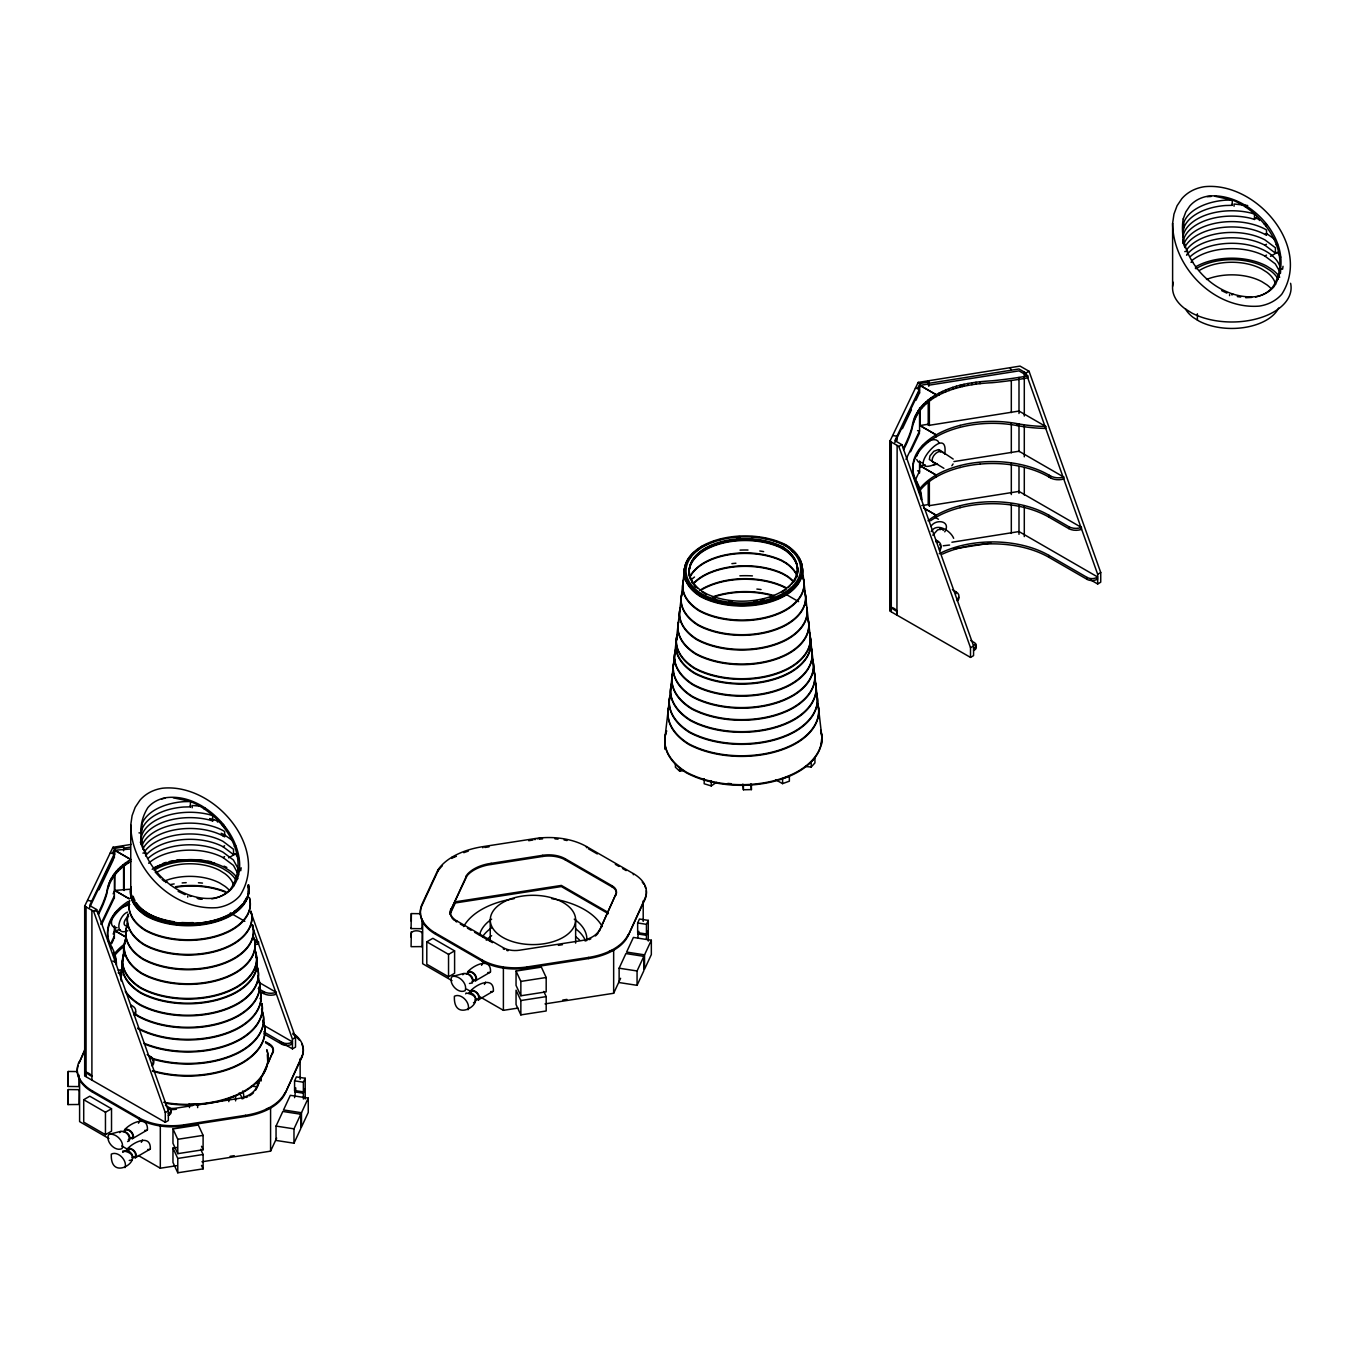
<?xml version="1.0" encoding="UTF-8"?>
<svg xmlns="http://www.w3.org/2000/svg" width="1359" height="1359" viewBox="0 0 1359 1359"><rect width="100%" height="100%" fill="white"/><g stroke="black" fill="none" stroke-linecap="round" stroke-linejoin="round"><path stroke-width="1.5" d="M411.352 937.472C407.887 929.624 419.659 929.539 422.343 932.92M411.318 921.317L411.318 913.588L420.475 913.69M422.088 919.041L422.054 928.707L411.081 928.588L411.318 913.588M79.06 1075.139L78.975 1086.588L68.001 1086.47L68.256 1071.47L77.395 1071.572M411.148 927.704L411.081 928.588M422.122 927.823L422.054 928.707M124.179 1131.469L124.637 1129.686C130.94 1122.67 148.046 1114.805 147.468 1129.89L132.486 1138.638L129.241 1138.162M127.033 1150.58L127.508 1148.78C133.811 1141.764 150.917 1133.899 150.339 1149.001L135.356 1157.749L132.112 1157.256M138.482 1123.214L139.62 1120.937M141.336 1142.324L142.491 1140.031M467.258 973.588L467.717 971.804C474.019 964.788 491.126 956.923 490.548 972.008L475.565 980.756L473.544 980.756M467.955 973.961L468.345 972.415C471.981 970.53 477.094 976 475.616 979.635L473.306 980.06M470.112 992.699L470.588 990.898C476.89 983.882 493.98 976.017 493.419 991.102L478.436 999.85L475.191 999.375M470.809 993.055L471.216 991.526C474.835 989.641 479.965 995.094 478.487 998.746L476.177 999.171M481.562 965.332L482.7 963.055M484.416 984.443L485.554 982.149M665.027 737.224L684.664 567.858M130.753 824.93L132.095 815.621L135.204 807.28L139.977 800.179A50.572 40.923 37.7 0 1 162.587 788.203C214.161 782.937 270.322 847.948 239.965 895.666A50.572 40.923 37.7 0 1 217.338 907.625C172.61 911.159 131.008 868.962 130.753 824.93L130.753 887.784A59.269 34.23 0 0 0 142.933 910.105L149.915 914.505A59.269 34.23 0 0 0 217.338 919.635A59.269 34.23 0 0 0 248.731 884.811M1172.613 223.42L1173.955 214.11L1177.064 205.77L1181.837 198.669A50.572 40.923 37.7 0 1 1204.465 186.693C1256.039 181.427 1312.182 246.421 1281.826 294.156A50.572 40.923 37.7 0 1 1259.198 306.115C1214.47 309.648 1172.868 267.451 1172.613 223.42L1172.613 286.273M68.001 1086.47L68.256 1071.47M68.256 1089.561L68.001 1104.578L79.009 1104.493L79.213 1089.68L68.256 1089.561L68.001 1104.578M422.088 946.611L411.081 946.679L411.318 931.679M422.292 931.798L422.054 946.815M130.277 849.035L114.819 850.241L130.94 859.584C118.692 866.244 108.652 877.761 106.817 891.929A281.925 162.774 0 0 1 98.46 912.501L98.46 914.437A281.925 162.774 0 0 0 106.817 893.865C108.652 879.698 118.675 868.18 130.94 861.538M141.2 833.033L142.134 828.939A48.992 28.284 0 0 1 183.567 807.025L190.413 806.855L190.413 801.504L183.567 801.674A48.992 28.284 0 0 0 142.134 823.605L141.2 833.033L138.975 832.863M240.73 870.779L241.155 867.789M918.361 388.776L919.975 385.395L936.164 394.705C923.899 401.347 913.877 412.864 912.025 427.032A281.925 162.774 0 0 1 903.667 447.604L903.667 449.54A281.925 162.774 0 0 0 912.025 428.968C918.667 393.346 961.425 384.036 992.172 382.711A281.925 162.774 0 0 0 1027.795 377.887L1027.795 375.95L1018.995 370.871L929.352 385.124L928.809 383.968L920.043 385.361L936.164 394.705C953.118 384.903 972.891 381.862 992.172 380.775A281.925 162.774 0 0 0 1027.795 375.95M1282.59 269.269L1283.032 266.279M127.134 923.457L127.185 926.685M916.679 456.25L919.092 450.339M944.76 454.229C949.465 418.912 900.083 479.863 936.997 463.504M944.76 531.845C951.487 520.939 936.028 518.306 930.881 526.409M85.175 1049.828L79.026 1063.078L85.175 1048.689M255.441 1090.377A25.974 15 0 0 0 256.121 1089.137L272.887 1051.883A14.609 8.443 0 0 0 269.099 1043.729L265.498 1041.657M256.121 1089.137L258.771 1083.429M268.47 1062.517L272.887 1051.883M78.041 1065.643A52.067 30.068 0 0 0 92.497 1092.109L138.958 1118.933A46.835 27.044 0 0 0 184.195 1125.931L245.503 1116.452A55.94 32.293 0 0 0 285.05 1093.621L301.817 1056.368A44.575 25.736 0 0 0 292.915 1033.163M285.05 1093.621L301.817 1057.489A44.575 25.736 0 0 0 301.817 1044.171M294.58 1080.847L296.398 1076.906L305.197 1078.265L305.197 1087.964L303.363 1091.889L294.58 1090.53L294.58 1080.847L303.363 1082.206L305.197 1078.265M276.047 1126.084L282.825 1111.458L300.781 1114.227L300.781 1128.582L293.986 1143.208L276.047 1140.439L276.047 1126.084L293.986 1128.853L300.781 1114.227M294.58 1090.53L295.786 1087.913M294.58 1097.647L295.786 1089.205M201.93 1161.775L270.577 1151.158L276.658 1138.061M303.363 1099.006L303.363 1093.197L305.197 1089.255L305.197 1098.955M301.477 1112.732L308.255 1098.106L290.316 1095.32L283.521 1109.946L301.477 1112.732L301.477 1127.087L308.255 1112.46L308.255 1098.106M644.896 899.607L644.896 898.486A44.575 25.736 0 0 0 633.362 873.616L586.51 846.572A53.358 30.798 0 0 0 534.97 838.588L482.802 846.657A66.557 38.426 0 0 0 437.904 869.981L422.105 904.058A52.067 30.068 0 0 0 435.576 933.106L435.576 934.228L482.037 961.051A46.835 27.044 0 0 0 527.275 968.05L588.583 958.571A55.94 32.293 0 0 0 628.13 935.722L644.896 899.607A44.575 25.736 0 0 0 646.238 890.706M442.405 865.683A66.557 38.426 0 0 0 437.904 871.119L422.105 905.196A52.067 30.068 0 0 0 435.576 934.228M450.373 914.08A22.118 12.758 0 0 1 451.035 909.664L467.037 874.686A36.574 21.115 0 0 1 487.83 863.882L542.717 855.304A23.392 13.505 0 0 1 565.31 858.803L612.179 885.847A14.609 8.443 0 0 1 615.95 894.001L599.2 931.255L615.95 894.001M451.035 909.664L467.037 875.808A36.574 21.115 0 0 1 487.83 865.003L542.717 856.442A23.392 13.505 0 0 1 565.31 859.924L612.179 886.985A14.609 8.443 0 0 1 616.391 893.678M449.948 913.316L455.282 901.832L561.369 885.422L608.322 912.535M449.948 914.454L455.282 902.971L561.369 886.561L608.322 913.673M628.13 935.722L644.896 898.486M637.66 922.965L639.477 919.024L648.277 920.383L648.277 930.083L646.442 934.007L637.66 932.648L637.66 922.965L646.442 924.324L648.277 920.383M619.126 968.203L625.904 953.559L643.86 956.345L643.86 970.7L637.065 985.326L619.126 982.557L619.126 968.203L637.065 970.972L643.86 956.345M637.66 937.829L638.866 931.323M545.01 1003.893L613.656 993.276L620.604 978.293M646.442 939.188L646.442 935.298L648.277 931.374L648.277 941.057M644.54 954.85L651.335 940.224L633.396 937.438L626.601 952.064L644.54 954.85L644.54 969.205L651.335 954.579L651.335 940.224M84.683 906.13L86.059 906.895L86.059 1076.464L84.683 1075.716L84.683 906.13L112.933 847.303L131.177 844.415M112.338 853.452L114.751 848.39L112.933 847.303L114.819 848.356L123.584 846.963M889.907 441.25L891.283 441.998L891.283 611.567L889.907 610.82L889.907 441.25L918.157 382.423L1020.048 366.098L1029.052 371.262L1100.739 572.53L1100.739 582.213L1097.681 583.979L1090.343 579.749M917.563 388.572L919.975 383.493L918.157 382.423L920.043 383.459L928.809 382.083L928.809 386.313M113.137 853.656L114.751 850.292L130.94 859.601M85.804 1072.455C101.279 1083.786 81.761 1064.386 85.804 1076.617L165.288 1122.296L168.346 1120.529L168.346 1110.847L96.659 909.562L89.643 905.519L114.343 853.775L110.181 853.112M89.643 907.421L114.343 855.66M98.986 889.771L113.443 859.5M113.137 893.831L114.751 890.468L129.139 898.741L114.819 890.434L130.277 889.211M100.787 924.239L114.343 895.836M101.704 924.273L114.343 897.772M113.137 934.024L114.751 930.643L125.538 936.844L114.819 930.609L120.068 929.76M109.824 945.49L114.343 936.028M111.625 943.639L113.443 939.85M915.388 388.232L919.567 388.895L894.868 440.622L901.883 444.682L973.571 645.967L973.571 655.633L970.513 657.399L891.028 611.72C886.985 599.489 906.504 618.889 891.028 607.558M894.868 442.524L919.567 390.78M902.41 428.68L911.43 409.755M915.949 400.276L919.567 392.717M906.011 459.342L919.567 430.956L917.563 430.633M910.53 451.817L919.567 432.892M915.049 480.593L919.567 471.131L917.563 470.809M890.4 605.74L890.4 609.902L890.4 440.333M119.762 1132.659L120.17 1131.826C124.722 1129.448 131.127 1136.294 129.258 1140.83L127.559 1141.543M124.943 1130.977L125.266 1130.314C128.901 1128.412 134.031 1133.882 132.536 1137.517L131.177 1138.078M122.633 1151.753L123.04 1150.92C150.509 1155.252 109.858 1185.218 111.319 1154.131C118.114 1150.58 127.729 1160.824 124.943 1167.653M127.797 1150.071L128.137 1149.408C131.772 1147.523 136.885 1152.993 135.407 1156.628L134.031 1157.188M132.469 1158.327C133.828 1154.691 129.462 1150.173 125.775 1150.699M462.841 974.777L463.249 973.944C467.785 971.566 474.189 978.395 472.337 982.948L469.45 983.474M465.695 993.871L466.12 993.038C493.589 997.37 452.938 1027.319 454.399 996.249C461.194 992.699 470.809 1002.942 468.023 1009.771M953.084 463.963L951.861 465.729M932.767 535.191L937.625 529.891L941.991 528.991M84.683 1075.716L85.192 1074.799M889.907 610.82L890.4 609.902M113.561 955.054L114.479 953.78A79.756 46.053 0 0 1 125.351 943.537M116.84 911.311C112.151 914.964 107.412 927.993 117.095 927.687M931.204 531.522C936.946 522.009 950.756 530.876 953.661 538.317M141.013 844.669A48.992 28.284 0 0 1 208.708 819.783L212.633 820.955L213.669 819.8M1182.874 243.159A48.992 28.284 0 0 1 1250.586 218.255L1254.493 219.445L1256.565 217.151M811.187 767.02L814.924 762.943L814.924 757.829L811.187 761.923L811.187 767.02L805.191 766.493M922.065 446.432L923.848 444.665M127.559 912.11C118.777 915.32 113.29 936.572 127.848 930.728M128.612 916.187C125.572 917.767 121.087 925.615 126.914 926.04M109.535 1134.238L108.448 1135.02C105.662 1141.849 115.277 1152.109 122.089 1148.542C124.654 1141.747 116.432 1133.27 109.535 1134.238L120.9 1131.3M132.486 1138.638L133.165 1138.146C134.779 1133.882 129.632 1128.582 125.317 1129.193M132.129 1159.94L129.241 1160.467M135.356 1157.749L136.036 1157.256C137.633 1152.993 132.502 1147.692 128.188 1148.304M452.615 976.357L451.528 977.138C448.742 983.967 458.357 994.21 465.152 990.66C467.717 983.865 459.512 975.388 452.615 976.357L463.98 973.418M472.1 981.759L472.677 981.334C474.053 977.699 469.67 973.18 465.984 973.707M475.565 980.756L476.245 980.264C477.858 976 472.711 970.7 468.396 971.311M474.954 1000.853L475.548 1000.445C476.907 996.81 472.524 992.291 468.855 992.8M475.208 1002.059L473.493 1002.755M478.436 999.85L479.115 999.375C480.712 995.111 475.582 989.811 471.267 990.405M704.183 778.656L704.183 783.769L711.25 785.927L716.414 782.393M120.526 907.982L129.801 904.533M142.831 849.035A48.992 28.284 0 0 1 223.063 835.904L224.592 834.936L233.018 840.915M145.872 855.27A48.992 28.284 0 0 1 223.063 846.742L224.592 845.774M148.641 863.237A48.992 28.284 0 0 1 223.063 857.58L224.592 856.629M1184.691 247.525A48.992 28.284 0 0 1 1264.923 234.377L1266.452 233.425L1274.878 239.405M1186.56 255.254A48.992 28.284 0 0 1 1264.923 245.232L1266.452 244.263M1191.69 260.707A48.992 28.284 0 0 1 1264.923 256.07L1266.452 255.101M86.059 906.895L93.618 911.328L96.659 909.562M891.283 441.998L898.826 446.448L901.883 444.682M928.214 385.073L928.214 380.826L929.352 383.238L1018.995 368.968L1026.011 373.029L1029.052 371.262M228.652 857.835L235.413 853.928A51.251 29.592 0 0 1 238.844 858.701M1270.512 256.324L1277.29 252.417A51.251 29.592 0 0 1 1280.705 257.191M91.902 1079.929L91.902 910.343M83.714 1099.703L89.779 1096.203L111.523 1108.757L111.523 1131.181L105.458 1134.68L83.714 1122.126L83.714 1099.703L105.458 1112.257L111.523 1108.757M426.794 941.821L432.858 938.322L454.602 950.875L454.602 973.299L448.538 976.798L426.794 964.244L426.794 941.821L448.538 954.375L454.602 950.875M165.288 1122.296L165.288 1112.613L168.346 1110.847M295.515 1037.427L295.515 1047.11L292.457 1048.876L292.457 1039.193L295.515 1037.427L250.803 911.872M970.513 657.399L970.513 647.716L973.571 645.967M1097.681 583.979L1097.681 574.296L1100.739 572.53M168.346 1113.565L169.128 1113.106A6.897 3.992 0 0 0 169.128 1107.466L165.475 1105.377M263.731 1031.855L281.925 1042.353A6.897 3.992 0 0 0 291.692 1042.353L292.457 1041.894L264.937 1026.011M973.571 648.668L974.335 648.226A6.897 3.992 0 0 0 974.335 642.586L970.7 640.48M939.188 553.759A79.756 46.053 0 0 1 960.117 545.91L963.973 544.993A79.756 46.053 0 0 1 980.094 542.496L984.222 542.173A79.756 46.053 0 0 1 1048.961 555.406L1087.132 577.456A6.897 3.992 0 0 0 1096.9 577.456L1097.681 577.014L1018.995 531.573L951.895 542.241M168.346 1115.501L169.128 1115.043A6.897 3.992 0 0 0 170.622 1110.711M263.731 1033.791L281.925 1044.29A6.897 3.992 0 0 0 291.692 1044.29L292.457 1043.831M973.571 650.604L974.335 650.163A6.897 3.992 0 0 0 974.335 644.523M942.365 554.132A79.756 46.053 0 0 1 960.117 547.847L963.973 546.93A79.756 46.053 0 0 1 980.094 544.432L984.222 544.11A79.756 46.053 0 0 1 1048.961 557.343L1087.132 579.393A6.897 3.992 0 0 0 1096.9 579.393L1097.681 578.951M122.956 1152.245L128.409 1149.102M927.704 441.777C930.932 439.569 937.455 437.955 938.967 442.932M949.584 545.044L943.214 545.774M1245.54 207.163L1246.933 206.568M1264.244 224.031L1265.637 223.437M1265.586 225.917L1266.996 225.322M1192.726 262.015L1190.943 262.236M1195.274 268.097L1196.667 267.502M1276.135 244.722L1277.545 244.127M1279.77 269.558L1281.163 268.963M1231.832 294.92L1233.242 294.325M203.68 808.673L205.073 808.078M140.249 842.223L141.659 841.629M222.383 825.542L223.776 824.947M223.725 827.427L225.118 826.833M234.275 846.232L235.685 845.638M165.696 882.518L167.089 881.923M237.893 871.068L239.303 870.473M189.971 896.43L191.364 895.836M1264.923 245.232L1275.388 253.114L1277.29 252.417M223.063 846.742L233.527 854.624L235.413 853.928M782.58 783.633L789.358 781.187L789.358 776.074L782.58 778.537L782.58 783.633L775.615 779.743M537.128 838.86L541.646 837.959M1184.776 251.619L1187.545 250.956L1187.545 254.524M960.117 425.367L963.973 424.45A79.756 46.053 0 0 1 980.077 421.969L984.222 421.647A79.756 46.053 0 0 1 1017.195 423.651A101.161 58.403 0 0 0 1045.734 426.488L1045.734 428.425A101.161 58.403 0 0 1 1017.211 425.588A79.756 46.053 0 0 0 984.222 423.583L980.094 423.889A79.756 46.053 0 0 0 963.973 426.403L960.117 427.304M960.117 465.559L963.973 464.625A79.756 46.053 0 0 1 980.077 462.145L984.222 461.822A79.756 46.053 0 0 1 1048.944 475.072L1050.422 475.905A11.348 6.557 0 0 0 1063.74 477.06L1063.74 478.997A11.348 6.557 0 0 1 1050.422 477.841L1048.961 476.992A79.756 46.053 0 0 0 984.222 463.759L980.094 464.082M960.117 467.496L963.973 466.562A79.756 46.053 0 0 1 980.077 464.082M960.117 505.735L963.973 504.801A79.756 46.053 0 0 1 980.077 502.32L984.222 501.998A79.756 46.053 0 0 1 1048.944 515.248L1068.786 526.68A10.091 5.827 0 0 0 1081.424 527.445L1081.424 529.381A10.091 5.827 0 0 1 1068.786 528.617L1048.961 517.167A79.756 46.053 0 0 0 984.222 503.951L980.094 504.257A79.756 46.053 0 0 0 963.973 506.754L960.117 507.671M142.916 853.129L145.668 852.467L145.668 856.034M489.869 972.5L487.83 972.5M492.739 991.594L490.701 991.611M122.905 1131.588C126.591 1131.062 130.974 1135.58 129.598 1139.216L128.239 1139.776M146.789 1130.382L144.767 1130.382M149.66 1149.493L147.621 1149.493M925.292 464.88L920.043 465.712L936.164 475.055L936.164 477.009M933.446 464.829L937.557 464.166M953.95 461.567L1018.995 451.222L1063.74 477.06M921.793 505.616L928.809 504.495L929.352 505.65L1018.995 491.397L1081.424 527.445M953.95 548.9L990.83 543.022M130.277 847.15L124.128 848.118L122.99 845.723M118.318 970.224L121.834 969.663M484.891 847.472L489.07 846.827M528.702 840.694L532.881 840.049M452.224 857.002L456.386 856.357M558.345 945.337L562.439 944.709M609.495 950.858L613.656 950.213L613.656 993.276M435.576 933.106L482.037 959.913A46.835 27.044 0 0 0 527.275 966.912L588.583 957.432A55.94 32.293 0 0 0 628.13 934.601M516.046 971.056L541.375 967.132L546.182 977.495L546.182 991.849L520.854 995.773L516.046 985.411L516.046 971.056L520.854 981.419L520.854 995.773M520.854 981.419L546.182 977.495M520.854 1000.53L546.182 996.623L546.182 1010.977L520.854 1014.901L516.046 1004.539L516.046 990.184L520.854 1000.53L520.854 1014.901M562.762 1000.054L566.924 999.409M479.54 996.572L503.391 1010.332L517.949 1008.089M192.791 1105.563L176.449 1108.095A16.886 9.751 0 0 1 167.701 1108.095M196.885 1104.935L237.74 1098.616A25.974 15 0 0 0 256.121 1087.998M266.415 1108.74L270.577 1108.095L270.577 1151.158M79.026 1061.94A52.067 30.068 0 0 0 92.497 1090.988L138.958 1117.811A46.835 27.044 0 0 0 184.195 1124.81L245.503 1115.314A55.94 32.293 0 0 0 285.05 1092.483M172.967 1128.938L198.295 1125.031L203.103 1135.377L203.103 1149.748L177.774 1153.655L172.967 1143.293L172.967 1128.938L177.774 1139.301L177.774 1153.655M177.774 1139.301L203.103 1135.377M200.707 1149.323L203.103 1154.504L203.103 1168.859L177.774 1172.783L172.967 1162.421L172.967 1148.066L176.857 1147.455M172.967 1148.066L177.774 1158.429L203.103 1154.504M230.079 1156.322L234.241 1155.677M138.295 1155.507L160.311 1168.213L176.959 1165.648M675.406 763.843L675.406 767.24L679.67 771.165L683.815 770.587M1207.166 196.681L1211.141 196.477M1245.744 297.723L1251.707 297.417M1215.116 196.291L1232.222 200.062L1232.273 205.328L1225.427 205.515A48.992 28.284 0 0 0 1183.995 227.429L1183.06 231.523L1183.995 222.095A48.992 28.284 0 0 1 1225.427 200.164L1232.273 199.994C1263.989 212.531 1294.38 254.863 1272.483 287.395A41.959 33.941 37.7 0 1 1255.563 296.992M742.863 784.075L743.407 789.766L751.408 789.596L751.408 784.483M189.648 1104.357L197.65 1104.188L197.65 1107.602M922.319 462.807L918.123 461.805L916.73 459.529M934.941 462.79L933.412 462.638M201.064 806.176L192.197 805.513L192.197 807.773M251.432 1086.198L257.446 1086.741L257.446 1081.628L261.183 1077.534L261.183 1080.949M1237.302 296.585L1240.682 297.043M173.256 797.801L188.629 801.046M197.14 898.333L202.202 899.012M637.66 933.939L646.442 935.298M294.58 1091.838L303.363 1093.197M892.812 435.543L896.991 436.205L896.991 440.452M87.605 900.439L91.766 901.102M1247.681 205.532L1234.057 204.003L1234.057 206.262M940.547 451.986L938.474 449.574L933.837 451.29L929.947 455.928L929.335 459.512L943.893 468.311M935.009 517.269L938.44 519.257M209.575 818.577A51.251 29.592 0 0 1 217.491 820.955L220.905 822.45M1221.724 290.673L1226.905 293.119M190.362 801.572C222.163 813.939 252.502 856.408 230.605 888.905A41.959 33.941 37.7 0 1 211.834 898.843M178.131 891.368L185.045 894.647M786.283 587.751L783.531 586.409A61.359 35.419 0 0 0 702.45 588.736A60.408 34.875 0 0 0 699.817 590.35M786.334 588.328L783.582 586.986A61.427 35.47 0 0 0 702.399 589.313M706.612 594.529L701.805 591.76M919.975 425.571L936.164 434.88L936.164 436.817M919.975 465.746L936.164 475.072M923.576 507.994L936.164 515.248L936.164 517.184M118.352 972.891L121.936 974.964L118.403 972.857M1045.734 426.488L1018.995 411.047L929.352 425.299L928.809 424.144L920.043 425.537L936.164 434.88M939.715 544.636A11.348 6.557 0 0 1 939.63 550.65L939.63 548.713A11.348 6.557 0 0 0 937.608 541.018L936.164 540.186L936.164 542.122M952.387 589.721L955.989 591.811A10.091 5.827 0 0 1 957.314 599.098L957.314 601.035A10.091 5.827 0 0 0 958.893 597.264M784.109 593.254L798.599 601.629M588.311 848.746L597.314 853.945M615.338 864.341L618.94 866.43M622.541 868.503L626.159 870.592M451.035 908.542A22.118 12.758 0 0 0 456.76 920.875L503.221 947.682A16.886 9.751 0 0 0 519.529 950.213L580.82 940.734A25.974 15 0 0 0 599.2 930.117M460.327 924.069L463.912 926.125M467.479 928.197L471.063 930.252M474.631 932.308L492.502 942.636M452.02 980.671L422.666 963.735L422.666 920.672M466.698 989.148L470.367 991.272M230.367 912.976L244.841 921.334M253.148 938.848L258.516 941.957L258.516 943.893A11.348 6.557 0 0 1 255.118 944.556M258.346 982.03L276.2 992.342L276.2 994.278A10.091 5.827 0 0 1 263.561 993.514L259.96 991.424M258.159 988.452L263.561 991.577A10.091 5.827 0 0 0 276.2 992.342M94.96 910.479L98.46 912.501M279.614 1041.453L292.457 1048.876M265.498 1042.778L269.099 1044.867A14.609 8.443 0 0 1 272.887 1053.021M112.814 960.966L116.398 963.038L116.398 964.975M147.163 1054.618L150.764 1056.69A10.091 5.827 0 0 1 152.089 1063.995L152.089 1065.932A10.091 5.827 0 0 0 152.735 1060.241M108.941 1138.57L79.603 1121.617L79.603 1078.553M121.783 1145.977L129.122 1150.207M923.627 507.96L936.164 515.231M939.171 449.727L953.203 459.053M1264.923 234.377L1266.52 235.379L1266.52 230.045L1264.923 229.042A48.992 28.284 0 0 0 1183.995 243.771M1264.923 256.07L1275.286 263.867L1279.821 271.698M223.063 835.904L224.66 836.889L224.66 831.555L223.063 830.553A48.992 28.284 0 0 0 142.134 845.281M223.063 857.58L233.425 865.377L238.589 874.856M786.419 563.56L781.595 560.774A58.369 33.703 0 0 0 704.455 563A57.469 33.177 0 0 0 689.743 577.473M162.027 879.426L164.473 881.481M223.454 824.522C209.694 808.129 188.833 795.066 166.698 797.597A41.959 33.941 37.7 0 0 147.927 807.518C122.514 847.778 169.79 902.546 213.244 898.248A41.959 33.941 37.7 0 0 232.015 888.31C247.117 868.945 237.57 841.323 223.182 824.42M155.079 871.917L160.634 877.931M932.835 462.298C929.658 457.371 939.188 447.774 943.265 452.853M942.568 529.331L943.265 530.469M939.749 527.683L940.547 529.602M145.668 852.467L143.239 849.069A48.992 28.284 0 0 1 141.846 845.876M1010.162 367.796L1011.317 370.192M543.787 991.441L546.182 996.623M201.506 1146.283L203.103 1149.748M201.506 1165.41L203.103 1168.859M238.589 869.505L233.425 860.026L223.063 852.229A48.992 28.284 0 0 0 148.641 857.886M1026.011 373.029L1097.681 574.296M898.826 446.448L970.513 647.716M252.01 925.598L292.457 1039.193M93.618 911.328L165.288 1112.613M802.235 567.332L821.804 736.51M750.847 783.905L751.408 789.596M189.105 1103.78L189.479 1107.585M79.213 1089.68L79.264 1090.801M1232.171 204.037L1232.273 205.328M190.311 805.564L190.413 806.855M267.723 1062.551L267.536 1054.363L267.825 1062.381M1280.45 273.346C1281.86 263.085 1273.145 255.152 1264.923 250.719A48.992 28.284 0 0 0 1190.501 256.375M1275.388 253.114L1275.388 247.763L1264.923 239.88A48.992 28.284 0 0 0 1186.56 249.903M1259.368 220.532L1259.368 219.445A51.251 29.592 0 0 0 1255.495 218.153M1254.493 219.445L1254.493 214.093L1250.586 212.921A48.992 28.284 0 0 0 1182.874 237.825M1229.589 294.546L1229.589 295.633M1197.381 313.793L1197.381 320.078M1096.9 577.456L1096.9 579.393M1087.132 577.456L1087.132 579.393M1068.786 526.68L1068.786 528.617M1050.422 475.905L1050.422 477.841M1048.961 475.055L1048.961 476.992M1048.961 515.231L1048.961 517.167M1048.961 555.406L1048.961 557.343M1024.295 372.043L1024.295 416.041M1024.295 425.027L1024.295 456.828M1024.295 467.428L1024.295 494.982M1024.295 505.582L1024.295 536.584M1018.995 377.445L1018.995 413.493M1018.995 424.076L1018.995 451.647M1018.995 466.477L1018.995 493.334M1018.995 504.631L1018.995 534.308M1017.211 423.651L1017.211 425.588M1011.317 380.792L1011.317 412.592M1011.317 423.193L1011.317 452.87M1011.317 463.47L1011.317 494.557M1011.317 503.73L1011.317 533.408M980.094 381.777L980.094 383.714M975.983 382.219L975.983 384.155M974.335 648.226L974.335 650.163M971.923 382.779L971.923 384.716M967.914 383.476L967.914 385.412M963.973 384.274L963.973 386.211M962.325 384.665L962.325 386.602M960.117 385.192L960.117 387.128M956.362 386.228L956.362 388.164M955.989 591.811L955.989 593.747M952.693 387.383L952.693 389.32M949.126 388.64L949.126 390.577M945.677 390.016L945.677 391.953M942.365 391.477L942.365 393.414M939.188 393.04L939.188 394.976M937.608 541.018L937.608 542.954M936.164 394.705L936.164 396.641M933.276 396.454L933.276 398.391M930.575 398.289L930.575 400.226M929.352 400.192L929.352 425.622M929.352 480.729L929.352 506.177M928.809 401.16L928.809 424.467M928.809 481.698L928.809 505.021M928.214 399.92L928.214 425.367M928.214 482.615L928.214 503.815M925.666 402.196L925.666 404.133M923.474 404.252L923.474 406.188M921.487 406.358L921.487 408.295M920.043 383.459L919.975 387.74M920.043 408.906L919.975 425.894M920.043 461.89L919.975 467.683M920.043 489.444L920.043 493.691M919.567 388.895L919.567 393.125M919.567 407.972L919.567 431.279M919.567 460.956L919.567 473.068M919.567 488.51L919.567 492.756M918.769 409.823L918.769 411.743M918.089 410.775L918.089 412.711M916.696 413.034L916.696 414.971M916.696 481.681L916.696 483.617A101.161 58.403 0 0 1 921.606 500.078L921.606 498.141A101.161 58.403 0 0 0 916.696 481.681A79.756 46.053 0 0 1 913.231 462.638L913.775 460.242A79.756 46.053 0 0 1 918.089 450.95L919.686 448.725A79.756 46.053 0 0 1 960.117 425.384M915.507 415.344L915.507 417.281M914.539 417.689L914.539 419.625M913.775 420.067L913.775 422.003M897.127 445.463L896.94 615.151L896.94 610.989M821.583 739.262L821.583 744.375M743.407 784.653L743.407 789.766M711.25 780.813L711.25 785.927M679.67 767.75L679.67 771.165M646.442 924.324L646.442 934.007M643.198 900.898L643.198 921.419M637.065 970.972L637.065 985.326M633.362 873.616L633.362 874.754M612.179 885.847L612.179 886.985M588.583 957.432L588.583 958.571M586.51 846.572L586.51 847.693M575.638 919.958A42.69 24.649 0 0 1 511.596 941.294A42.69 24.649 0 0 1 511.596 898.605A42.69 24.649 0 0 1 575.638 919.958L575.638 943.095M565.31 858.803L565.31 859.924M542.717 855.304L542.717 856.442M534.97 838.588L534.97 839.726M527.275 966.912L527.275 968.05M503.391 967.268L503.391 1010.332M491.126 863.288L491.126 864.409M490.242 919.958L490.242 940.989M482.802 846.657L482.802 847.795M482.037 959.913L482.037 961.051M466.29 875.672L466.29 876.81M456.76 920.875L456.76 921.997A22.118 12.758 0 0 1 455.452 921.181M448.538 954.375L448.538 976.798M437.904 869.981L437.904 871.119M303.363 1082.206L303.363 1091.889M301.817 1056.368L301.817 1057.489M300.135 1058.797L300.135 1079.301M293.986 1128.853L293.986 1143.208M291.692 1042.353L291.692 1044.29M281.925 1042.353L281.925 1044.29M269.099 1043.729L269.099 1044.867M263.561 991.577L263.561 993.514M245.503 1115.314L245.503 1116.452M235.6 1100.892L235.6 1095.779L228.822 1098.242L228.822 1101.639M233.527 854.624L233.527 849.29L223.063 841.391A48.992 28.284 0 0 0 144.7 851.43M217.491 820.955L217.491 822.042M212.633 820.955L212.633 815.604L208.708 814.432A48.992 28.284 0 0 0 141.387 844.262M187.729 896.057L187.729 897.144M184.195 1124.81L184.195 1125.931M177.774 1158.429L177.774 1172.783M169.128 1113.106L169.128 1115.043M160.311 1125.15L160.311 1168.213M150.764 1056.69L150.764 1058.627M138.958 1117.811L138.958 1118.933M130.94 1007.002L130.94 1005.065L132.401 1005.915A11.348 6.557 0 0 1 134.405 1013.61L134.405 1015.547A11.348 6.557 0 0 0 135.594 1011.504M128.069 861.351L128.069 863.288M125.351 863.186L125.351 865.122M124.128 865.071L124.128 890.519M124.128 945.626L124.128 956.226M123.584 848.848L123.584 850.785M123.584 866.04L123.584 889.364M123.584 946.594L123.584 955.071M122.803 865.088L122.803 867.025M120.441 867.076L120.441 869.013M118.267 869.131L118.267 871.068M116.262 871.255L116.262 873.191M114.819 848.356L114.751 854.743M114.819 873.786L114.751 890.791M114.819 926.787L114.819 932.546M114.343 853.775L114.343 858.022M114.479 873.429L114.343 898.282M114.343 925.853L114.343 938.559M113.561 874.703L113.561 876.64M112.882 875.655L112.882 877.591M111.472 877.931L111.472 879.868M128.069 901.527A79.756 46.053 0 0 0 114.479 913.605L112.882 915.83A79.756 46.053 0 0 0 108.55 925.139L108.007 927.518A79.756 46.053 0 0 0 111.472 946.56L111.472 948.497M110.3 880.241L110.3 882.178M109.315 882.586L109.315 884.522M108.55 884.947L108.55 886.883M105.458 1112.257L105.458 1134.68M92.497 1090.988L92.497 1092.109M1206.486 279.461A44.167 25.498 0 0 1 1261.679 281.551L1266.877 284.829A44.167 25.498 0 0 1 1271.005 288.567M1278.649 308.017A48.669 28.097 0 0 1 1198.944 321.064L1193.219 317.462A48.669 28.097 0 0 1 1185.405 308.799M1199.267 270.526A44.167 25.498 0 0 1 1261.679 268.963L1266.877 272.242A44.167 25.498 0 0 1 1275.625 284.439M1195.937 268.776A48.669 28.097 0 0 1 1264.719 267.043L1270.444 270.662A48.669 28.097 0 0 1 1278.241 279.308M1290.591 283.301A59.269 34.23 0 0 1 1259.198 318.125A59.269 34.23 0 0 1 1191.775 312.995L1184.793 308.595A59.269 34.23 0 0 1 1173.31 282.315M1195.597 266.84A51.251 29.592 0 0 1 1266.452 265.956L1272.483 269.745A51.251 29.592 0 0 1 1279.719 277.236M1185.099 247.559A48.992 28.284 0 0 1 1182.84 239.456M914.539 478.963A79.756 46.053 0 0 1 913.231 464.574L913.775 462.179A79.756 46.053 0 0 1 918.089 452.887L919.686 450.661A79.756 46.053 0 0 1 960.117 427.321M919.686 490.837A79.756 46.053 0 0 1 960.117 467.496M919.686 488.9A79.756 46.053 0 0 1 960.117 465.559M930.575 520.769A79.756 46.053 0 0 1 960.117 507.671M928.027 520.735A79.756 46.053 0 0 1 960.117 505.735M666.539 731.312A80.759 46.631 0 0 0 686.397 772.829A80.759 46.631 0 0 0 798.599 771.623A81.931 47.293 0 0 0 820.7 730.598M731.176 783.701A78.584 45.374 0 0 1 727.846 783.413M666.606 730.717A80.691 46.58 0 0 0 686.448 772.201A80.691 46.58 0 0 0 798.548 770.995A81.846 47.259 0 0 0 820.632 730.004M694.789 551.737A60.645 35.011 0 0 0 700.632 595.208A60.645 35.011 0 0 0 784.89 594.308A61.512 35.521 0 0 0 798.446 557.037M697.065 549.919A60.645 35.011 0 0 1 702.195 546.556A61.512 35.521 0 0 1 708.056 543.651M796.986 554.965A61.512 35.521 0 0 0 786.436 545.672A61.512 35.521 0 0 0 780.406 542.887M711.216 542.36A61.512 35.521 0 0 1 714.494 541.188M717.909 540.135A61.512 35.521 0 0 1 721.425 539.217M732.501 537.23A61.512 35.521 0 0 1 740.145 536.584M751.731 536.669A61.512 35.521 0 0 1 759.341 537.434M763.078 538.011A61.512 35.521 0 0 1 766.748 538.742M773.798 540.559A61.512 35.521 0 0 1 777.161 541.663M773.237 596.278A55.821 32.225 0 0 1 770.213 597.382M763.826 599.234A55.821 32.225 0 0 1 760.496 599.982M757.082 600.61A55.821 32.225 0 0 1 753.616 601.103M732.314 601.324A55.821 32.225 0 0 1 728.815 600.899M715.514 597.96A55.821 32.225 0 0 1 712.422 596.924M697.66 588.396A55.821 32.225 0 0 1 705.576 548.543A56.687 32.735 0 0 1 780.491 546.386L785.179 549.104A56.687 32.735 0 0 1 791.702 583.996M790.021 585.814A56.687 32.735 0 0 1 788.152 587.564M786.08 589.245A56.687 32.735 0 0 1 781.459 592.354M685.565 565.378A60.798 35.096 0 0 0 700.531 596.618A60.798 35.096 0 0 0 784.992 595.718A61.682 35.606 0 0 0 799.839 560.469M686.499 563.187A60.798 35.096 0 0 1 687.671 561.046M689.081 558.957A60.798 35.096 0 0 1 690.729 556.918M690.78 556.341A60.73 35.062 0 0 0 700.581 595.989A60.73 35.062 0 0 0 784.941 595.089A61.614 35.572 0 0 0 799.772 559.891M696.997 550.65A60.73 35.062 0 0 1 699.477 548.917M791.397 550.446A61.682 35.606 0 0 1 793.503 552.332M793.452 551.754A61.614 35.572 0 0 1 795.355 553.691M736.289 537.552A61.614 35.572 0 0 1 740.145 537.298M695.791 587.394A55.906 32.276 0 0 1 694.194 585.542M692.818 583.64A55.906 32.276 0 0 1 691.646 581.686M690.678 579.698A55.906 32.276 0 0 1 705.525 549.257A56.772 32.786 0 0 1 780.542 547.116L785.247 549.817A56.772 32.786 0 0 1 796.425 576.997M689.387 576.233A55.974 32.31 0 0 1 705.474 549.834A56.84 32.82 0 0 1 780.593 547.677L785.298 550.395A56.84 32.82 0 0 1 797.512 573.532M797.104 575.57A56.84 32.82 0 0 1 796.476 577.609M795.576 579.002A56.772 32.786 0 0 1 794.522 580.972M684.002 578.951A62.429 36.047 0 0 0 699.375 611.04A62.429 36.047 0 0 0 786.114 610.106A63.329 36.574 0 0 0 802.388 576.131M684.07 578.356A62.361 35.997 0 0 0 699.426 610.412A62.361 35.997 0 0 0 786.063 609.478A63.261 36.523 0 0 0 802.32 575.553M740.043 550.123A63.261 36.523 0 0 1 747.994 550.038M759.8 550.99A63.261 36.523 0 0 1 763.639 551.601M689.794 576.896A57.401 33.143 0 0 1 704.489 562.422A58.301 33.669 0 0 1 781.544 560.214L786.368 563A58.301 33.669 0 0 1 796.544 574.161M786.419 563.577A58.369 33.703 0 0 1 796.612 574.755M682.456 592.524A64.06 36.982 0 0 0 698.22 625.446A64.06 36.982 0 0 0 787.218 624.494A64.994 37.525 0 0 0 805.309 594.291M682.524 591.929A63.992 36.948 0 0 0 698.271 624.817A63.992 36.948 0 0 0 787.167 623.866A64.926 37.474 0 0 0 803.865 589.042M692.088 578.951A63.992 36.948 0 0 1 694.5 577.031M803.933 589.636A64.994 37.525 0 0 1 804.749 591.946M731.889 563.645A64.926 37.474 0 0 1 735.899 563.238M694.228 583.011A58.981 34.043 0 0 1 703.435 576.148A59.898 34.587 0 0 1 782.58 573.889L787.541 576.743A59.898 34.587 0 0 1 793.707 582.196M694.279 582.433A58.913 34.009 0 0 1 703.469 575.57A59.83 34.536 0 0 1 782.529 573.311L787.49 576.165A59.83 34.536 0 0 1 793.656 581.618M680.146 608.475A65.691 37.933 0 0 0 697.065 639.868A65.691 37.933 0 0 0 788.339 638.883A66.642 38.477 0 0 0 806.889 607.898M680.213 607.881A65.623 37.882 0 0 0 697.116 639.24A65.623 37.882 0 0 0 788.288 638.254A66.574 38.443 0 0 0 806.821 607.303M805.462 603.141A66.642 38.477 0 0 1 806.312 605.502M805.411 602.547A66.574 38.443 0 0 1 806.244 604.925M739.874 575.808A66.574 38.443 0 0 1 752.41 575.893M678.583 622.116A67.321 38.867 0 0 0 695.91 654.274A67.321 38.867 0 0 0 789.443 653.271A68.307 39.428 0 0 0 807.875 619.075M678.651 621.522A67.254 38.833 0 0 0 695.961 653.645A67.254 38.833 0 0 0 789.392 652.643A68.239 39.394 0 0 0 807.807 618.481M756.878 589.076A68.239 39.394 0 0 1 761.074 589.568M713.951 596.975A62.956 36.336 0 0 1 771.08 595.327M713.985 596.414A62.888 36.302 0 0 1 774.613 595.769M677.003 635.74A68.952 39.819 0 0 0 694.755 668.696A68.952 39.819 0 0 0 790.564 667.66A69.955 40.396 0 0 0 809.42 632.631M677.071 635.146A68.884 39.768 0 0 0 694.806 668.067A68.884 39.768 0 0 0 790.513 667.031A69.887 40.345 0 0 0 809.352 632.037M677.275 637.643A69.496 40.124 0 0 0 694.381 673.351A69.496 40.124 0 0 0 790.921 672.331A70.498 40.702 0 0 0 809.93 637.014M677.343 637.048A69.411 40.074 0 0 0 694.432 672.722A69.411 40.074 0 0 0 790.87 671.703A70.43 40.651 0 0 0 809.862 636.42M676.001 648.787A70.838 40.889 0 0 0 693.43 685.208A70.838 40.889 0 0 0 791.838 684.155A71.857 41.483 0 0 0 811.221 648.158M676.069 648.192A70.753 40.855 0 0 0 693.481 684.562A70.753 40.855 0 0 0 791.787 683.526A71.789 41.45 0 0 0 811.153 647.563M674.727 659.947A72.18 41.67 0 0 0 692.478 697.048A72.18 41.67 0 0 0 792.756 695.978A73.216 42.265 0 0 0 812.495 659.302M674.794 659.353A72.095 41.619 0 0 0 692.529 696.42A72.095 41.619 0 0 0 792.705 695.349A73.148 42.231 0 0 0 812.427 658.707M673.435 671.091A73.505 42.435 0 0 0 691.527 708.888A73.505 42.435 0 0 0 793.673 707.801A74.575 43.063 0 0 0 813.786 670.446M673.503 670.497A73.437 42.401 0 0 0 691.578 708.26A73.437 42.401 0 0 0 793.622 707.173A74.507 43.012 0 0 0 813.718 669.851M672.161 682.252A74.847 43.216 0 0 0 690.576 720.729A74.847 43.216 0 0 0 794.573 719.607A75.934 43.845 0 0 0 815.06 681.572M672.229 681.657A74.779 43.182 0 0 0 690.627 720.1A74.779 43.182 0 0 0 794.522 718.979A75.866 43.794 0 0 0 814.992 680.995M670.021 696.165A76.189 43.998 0 0 0 689.625 732.569A76.189 43.998 0 0 0 795.491 731.431A77.293 44.626 0 0 0 816.334 692.716M670.089 695.57A76.121 43.947 0 0 0 689.676 731.94A76.121 43.947 0 0 0 795.44 730.802A77.225 44.592 0 0 0 816.266 692.122M668.73 707.376A77.531 44.762 0 0 0 688.673 744.409A77.531 44.762 0 0 0 796.408 743.254A78.652 45.408 0 0 0 817.625 703.86M668.798 706.782A77.463 44.728 0 0 0 688.724 743.781A77.463 44.728 0 0 0 796.357 742.626A78.584 45.374 0 0 0 817.557 703.266M463.64 926.583A72.656 41.942 0 0 1 514.127 898.673M551.737 898.673A72.656 41.942 0 0 1 602.241 926.583M479.472 935.128A53.935 31.138 0 0 1 491.635 919.16M574.245 919.16A53.935 31.138 0 0 1 586.867 939.188M482.581 936.657A53.935 31.138 0 0 1 491.635 927.789M575.723 928.86A53.935 31.138 0 0 1 585.033 939.749M486.233 940.156A53.935 31.138 0 0 1 491.635 935.705M575.723 936.776A53.935 31.138 0 0 1 579.647 940.156M642.246 882.076A44.575 25.736 0 0 1 643.724 884.148M644.896 886.289A44.575 25.736 0 0 1 645.746 888.48M539.506 839.149A53.358 30.798 0 0 1 542.581 838.877M554.965 838.877A53.358 30.798 0 0 1 558.039 839.149M564.087 839.964A53.358 30.798 0 0 1 567.026 840.542M451.766 858.446A66.557 38.426 0 0 1 455.52 856.34M463.793 852.688A66.557 38.426 0 0 1 468.277 851.142M616.239 894.409A14.609 8.443 0 0 1 615.95 895.139M454.28 920.298A22.118 12.758 0 0 1 451.613 917.342M451.035 916.272A22.118 12.758 0 0 1 450.627 915.185M508.011 950.756A16.886 9.751 0 0 1 506.72 950.366M504.308 949.397A16.886 9.751 0 0 1 503.221 948.82M598.504 932.495A25.974 15 0 0 1 595.378 935.977M590.791 938.865A25.974 15 0 0 1 589.008 939.664M587.088 940.36A25.974 15 0 0 1 585.083 940.972M242.751 1090.988A53.935 31.138 0 0 1 243.788 1097.07M239.133 1093.027A53.935 31.138 0 0 1 241.953 1097.63M292.915 1034.284A44.575 25.736 0 0 1 299.167 1039.958M176.449 1109.233A16.886 9.751 0 0 1 169.145 1109.403M253.521 1092.755A25.974 15 0 0 1 249.393 1095.864M247.729 1096.747A25.974 15 0 0 1 245.928 1097.545M244.008 1098.242A25.974 15 0 0 1 242.004 1098.853M164.626 880.972A44.167 25.498 0 0 1 219.818 883.061L225.016 886.34A44.167 25.498 0 0 1 229.144 890.077M157.389 872.053A44.167 25.498 0 0 1 219.818 870.473L225.016 873.752A44.167 25.498 0 0 1 233.765 885.949M154.077 870.287A48.669 28.097 0 0 1 222.842 868.554L228.584 872.172A48.669 28.097 0 0 1 235.464 879.29M152.191 869.284A51.251 29.592 0 0 1 224.592 867.467L230.622 871.272A51.251 29.592 0 0 1 237.859 878.763M221.16 833.288A51.251 29.592 0 0 1 224.592 834.936M161.585 798.956A41.959 33.941 37.7 0 1 165.288 798.192M130.906 887.58A60.56 34.96 0 0 0 146.942 914.284A60.56 34.96 0 0 0 231.081 913.384M266.942 1050.303A81.931 47.293 0 0 1 244.841 1091.345A80.759 46.631 0 0 1 165.339 1103.219M248.187 884.811A61.444 35.47 0 0 1 248.34 891.504M246.319 898.078A61.444 35.47 0 0 1 243.788 902.291M242.191 904.313A61.444 35.47 0 0 1 233.697 911.736M136.206 902.631A58.947 34.026 0 0 0 148.063 913.622A58.947 34.026 0 0 0 174.326 921.776M134.966 900.558A58.947 34.026 0 0 1 133.182 896.328M193.063 922.608A58.947 34.026 0 0 1 181.749 922.523M163.709 1102.285A80.691 46.58 0 0 0 244.807 1090.716A81.846 47.259 0 0 0 266.874 1049.709M130.838 888.174A60.645 35.011 0 0 0 146.891 914.913A60.645 35.011 0 0 0 231.132 914.012A61.512 35.521 0 0 0 247.287 896.515M248.255 885.405A61.512 35.521 0 0 1 247.967 894.324M163.148 863.305A56.687 32.735 0 0 1 166.291 862.336M169.535 861.487A56.687 32.735 0 0 1 172.865 860.757M176.262 860.145A56.687 32.735 0 0 1 179.728 859.652M131.127 887.291A60.798 35.096 0 0 0 146.772 916.34A60.798 35.096 0 0 0 231.234 915.422A61.682 35.606 0 0 0 248.408 886.747M131.194 886.697A60.73 35.062 0 0 0 146.823 915.694A60.73 35.062 0 0 0 231.2 914.811A61.614 35.572 0 0 0 248.34 886.153M154.331 868.163A56.84 32.82 0 0 1 214.654 863.101M223.98 866.159A56.84 32.82 0 0 1 226.834 867.399M154.365 867.586A56.772 32.786 0 0 1 204.513 860.553M207.944 861.096A56.772 32.786 0 0 1 211.325 861.759M129.547 900.915A62.429 36.047 0 0 0 145.617 930.745A62.429 36.047 0 0 0 232.355 929.828A63.329 36.574 0 0 0 249.427 898.095M129.615 900.321A62.361 35.997 0 0 0 145.668 930.117A62.361 35.997 0 0 0 232.304 929.199A63.261 36.523 0 0 0 249.36 897.501M130.328 898.061A62.361 35.997 0 0 1 131.279 895.819M127.967 914.556A64.06 36.982 0 0 0 144.462 945.151A64.06 36.982 0 0 0 233.459 944.216A64.994 37.525 0 0 0 250.99 911.651M128.035 913.961A63.992 36.948 0 0 0 144.513 944.522A63.992 36.948 0 0 0 233.425 943.588A64.926 37.474 0 0 0 250.922 911.057M170.266 884.607A64.926 37.474 0 0 1 174.173 883.911M182.157 882.942A64.926 37.474 0 0 1 186.2 882.671M198.431 882.755A64.926 37.474 0 0 1 202.474 883.095M175.498 887.291A59.898 34.587 0 0 1 225.815 892.285M175.515 886.731A59.83 34.536 0 0 1 225.764 891.725M127.134 925.802A65.691 37.933 0 0 0 143.307 959.573A65.691 37.933 0 0 0 234.58 958.605A66.642 38.477 0 0 0 252.553 925.224M127.202 925.207A65.623 37.882 0 0 0 143.358 958.944A65.623 37.882 0 0 0 234.529 957.976A66.574 38.443 0 0 0 252.485 924.63M198.091 898.588A61.359 35.419 0 0 1 201.913 898.894M125.589 939.375A67.321 38.867 0 0 0 142.151 973.978A67.321 38.867 0 0 0 235.702 972.993A68.307 39.428 0 0 0 253.25 936.351M125.657 938.78A67.254 38.833 0 0 0 142.202 973.35A67.254 38.833 0 0 0 235.651 972.364A68.239 39.394 0 0 0 254.048 938.186M124.026 952.948A68.952 39.819 0 0 0 140.996 988.401A68.952 39.819 0 0 0 236.806 987.381A69.955 40.396 0 0 0 254.796 949.839M124.094 952.353A68.884 39.768 0 0 0 141.047 987.772A68.884 39.768 0 0 0 236.755 986.753A69.887 40.345 0 0 0 254.728 949.261M122.735 959.879A69.496 40.124 0 0 0 140.623 993.072A69.496 40.124 0 0 0 237.162 992.036A70.498 40.702 0 0 0 256.172 956.719M122.803 959.284A69.411 40.074 0 0 0 140.673 992.444A69.411 40.074 0 0 0 237.112 991.407A70.43 40.651 0 0 0 256.104 956.141M125.368 991.662A70.838 40.889 0 0 0 139.671 1004.913A70.838 40.889 0 0 0 238.08 1003.859A71.857 41.483 0 0 0 257.463 967.863M120.696 976.289A70.838 40.889 0 0 1 121.444 971.073M125.436 991.051A70.753 40.855 0 0 0 139.722 1004.284A70.753 40.855 0 0 0 238.029 1003.231A71.789 41.45 0 0 0 257.395 967.268M121.172 980.909A70.753 40.855 0 0 1 121.512 970.479M135.679 1014.731A72.18 41.67 0 0 0 138.72 1016.753A72.18 41.67 0 0 0 238.997 1015.683A73.216 42.265 0 0 0 258.737 979.007M135.747 1014.12A72.095 41.619 0 0 0 138.771 1016.124A72.095 41.619 0 0 0 238.946 1015.054A73.148 42.231 0 0 0 259.314 981.045M257.751 975.813A73.148 42.231 0 0 1 258.669 978.412M137.769 1028.593A73.505 42.435 0 0 0 239.914 1027.506A74.575 43.063 0 0 0 260.673 992.834M137.82 1027.965A73.437 42.401 0 0 0 239.863 1026.877A74.507 43.012 0 0 0 260.605 992.24M259.093 987.5A74.575 43.063 0 0 1 260.028 990.15M259.025 986.906A74.507 43.012 0 0 1 259.96 989.556M144.241 1043.933A74.847 43.216 0 0 0 240.832 1039.329A75.934 43.845 0 0 0 261.964 1004.012M144.275 1043.304A74.779 43.182 0 0 0 240.781 1038.701A75.866 43.794 0 0 0 261.896 1003.418M260.35 998.593A75.934 43.845 0 0 1 261.302 1001.294M260.282 997.999A75.866 43.794 0 0 1 261.234 1000.7M151.698 1058.814A76.189 43.998 0 0 0 241.732 1051.136A77.293 44.626 0 0 0 261.608 1009.686M151.732 1058.185A76.121 43.947 0 0 0 241.698 1050.524A77.225 44.592 0 0 0 261.54 1009.091M152.48 1071.215A77.531 44.762 0 0 0 242.649 1062.959A78.652 45.408 0 0 0 262.882 1020.779M152.514 1070.586A77.463 44.728 0 0 0 242.598 1062.33A78.584 45.374 0 0 0 262.814 1020.184M108.55 941.481A79.756 46.053 0 0 1 108.007 939.086M107.684 936.674A79.756 46.053 0 0 1 108.007 929.454L108.55 927.076A79.756 46.053 0 0 1 112.882 917.767L114.479 915.541A79.756 46.053 0 0 1 128.069 903.463M113.476 952.523A101.161 58.403 0 0 1 114.53 955.258M114.954 956.634A101.161 58.403 0 0 1 115.94 960.779M111.472 946.56A101.161 58.403 0 0 1 116.398 963.038M114.479 955.717A79.756 46.053 0 0 1 122.803 947.393M258.516 941.957A11.348 6.557 0 0 1 255.118 942.619M1183.213 218.901C1176.486 258.703 1215.116 299.778 1255.104 296.738A41.959 33.941 37.7 0 0 1273.876 286.8C1299.289 246.54 1252.013 191.789 1208.559 196.087A41.959 33.941 37.7 0 0 1189.788 206.007L1185.812 211.936L1183.213 218.901M785.264 545.757L782.444 544.364A59.83 34.553 0 0 0 703.367 546.658A58.947 34.026 0 0 0 701.822 593.917A58.947 34.026 0 0 0 783.684 593.017A59.83 34.553 0 0 0 787.642 547.371L785.264 545.757M782.988 547.065L780.457 545.825A56.636 32.701 0 0 0 705.61 547.966A55.753 32.191 0 0 0 701.856 591.131L706.646 593.9A55.753 32.191 0 0 0 781.425 591.726A56.636 32.701 0 0 0 785.128 548.526L782.988 547.065M665.095 744.137L664.789 739.517L665.095 749.251L665.095 744.137M702.246 545.995A60.56 34.96 0 0 0 700.683 594.579A60.56 34.96 0 0 0 784.839 593.679A61.444 35.47 0 0 0 786.385 545.095A61.444 35.47 0 0 0 702.246 545.995"/></g></svg>
